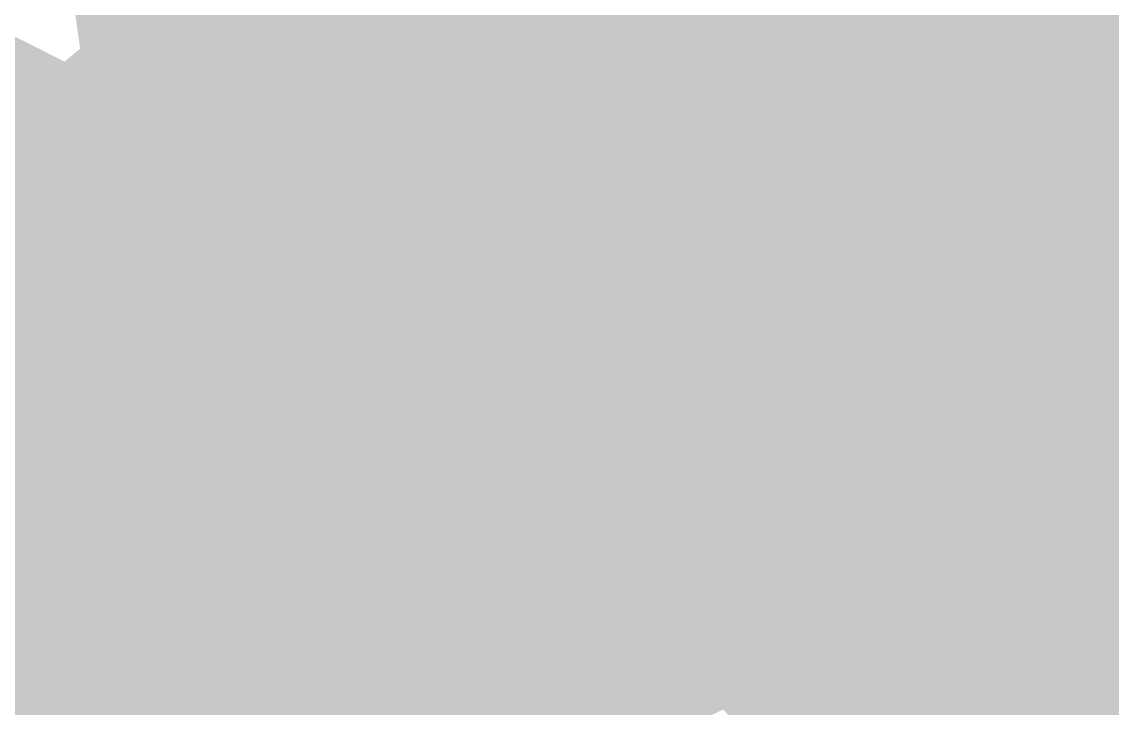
# Model space of a CAD drawing. Header units: millimetres. Extents: x -0.5 to 77.7, y -66.2 to -6.
# Drawn here: x 51.1526 to 51.3366, y -22.2717 to -22.1559 of the extents above; entities that cross this region are included whole.
import ezdxf

# ---------------------------------------------------------------- set-up
doc = ezdxf.new("R2010")
doc.units = ezdxf.units.MM
doc.header["$MEASUREMENT"] = 0
for name, color, linetype, true_color in [('Inner1', 7, 'Continuous', 0x999966), ('Inner2', 7, 'Continuous', 0x008000), ('Top-Silkscreen-Layer', 7, 'Continuous', 0xffcc00)]:
    doc.layers.add(name, color=color, linetype=linetype, true_color=true_color)

msp = doc.modelspace()

# ---------------------------------------------------------------- hatches: boundary and pattern name
at = {"layer": 'Inner1'}
msp.add_hatch(color=256, dxfattribs=at).paths.add_polyline_path([(77.23901, -6.45415), (77.23901, -65.68199), (-0.02286, -65.68199), (-0.02286, -6.45415)])
at = {"layer": 'Top-Silkscreen-Layer'}
for points in [[(51.20447, -22.20207), (51.1955, -22.2445), (51.20373, -22.2589), (51.21628, -22.25712), (51.23701, -22.23978), (51.24519, -22.22422), (51.23328, -22.20968)], [(51.29627, -22.21393), (51.28751, -22.22127), (51.29252, -22.23639), (51.33352, -22.23688)]]:
    msp.add_hatch(color=256, dxfattribs=at).paths.add_polyline_path(points)

# ---------------------------------------------------------------- linework, layer by layer
at = {"layer": 'Inner2', "const_width": 0.4}
msp.add_lwpolyline([(50.2921, -21.59004), (51.1811, -22.47904)], dxfattribs=at)
at = {"layer": 'Top-Silkscreen-Layer', "const_width": 0.254}
for points in [[(51.38329, -22.20631), (51.43699, -22.26426), (51.41219, -22.18949), (51.39378, -22.18939)], [(51.09089, -22.20214), (51.13318, -22.26391), (51.13611, -22.19378)], [(51.29291, -22.08761), (51.28232, -22.10051), (51.28503, -22.12012), (51.3481, -22.11552)], [(51.19628, -22.08659), (51.1831, -22.09847), (51.1831, -22.11743), (51.23296, -22.14932), (51.24709, -22.14261), (51.24939, -22.12461), (51.25169, -22.10661), (51.23778, -22.09066)], [(51.09905, -22.31577), (51.09344, -22.37027), (51.14118, -22.36435)], [(51.20447, -22.20207), (51.1955, -22.2445), (51.20373, -22.2589), (51.21628, -22.25712), (51.23701, -22.23978), (51.24519, -22.22422), (51.23328, -22.20968)], [(51.29627, -22.21393), (51.28751, -22.22127), (51.29252, -22.23639), (51.33352, -22.23688)], [(51.39538, -22.31816), (51.38774, -22.35746), (51.44352, -22.35157), (51.44846, -22.33667), (51.43484, -22.32038)]]:
    msp.add_lwpolyline(points, close=True, dxfattribs=at)
for points in [[(51.03409, -22.40731), (51.0511, -22.38781), (51.0681, -22.3683), (51.0681, -22.34373), (51.0681, -22.31916), (51.05734, -22.30602), (51.04658, -22.29288), (51.05984, -22.27093), (51.0631, -22.19356), (51.0657, -22.15215), (51.07794, -22.13497), (51.08553, -22.14739), (51.15371, -22.13318), (51.15887, -22.11772), (51.1533, -22.09627), (51.14773, -22.07482), (51.13541, -22.07127), (51.13035, -22.0575), (51.15107, -22.04317), (51.18561, -22.0403), (51.19465, -22.05177), (51.21602, -22.05177), (51.23738, -22.05177), (51.24721, -22.03743), (51.28404, -22.03743), (51.29491, -22.05177), (51.31423, -22.05177), (51.33356, -22.05177), (51.34636, -22.03709), (51.35988, -22.02421), (51.37498, -22.04426), (51.38935, -22.06248), (51.37872, -22.07797), (51.3681, -22.11741), (51.3681, -22.14136), (51.3829, -22.15391), (51.41708, -22.16646), (51.43645, -22.16646), (51.44982, -22.14926), (51.46873, -22.13205)], [(51.4873, -22.08642), (51.44885, -22.08038), (51.43772, -22.06311), (51.44666, -22.04902), (51.48507, -22.0433)], [(50.6831, -22.36135), (50.76002, -22.35342), (50.68312, -22.32411)]]:
    msp.add_lwpolyline(points, dxfattribs=at)

doc.saveas('drawing.dxf')
